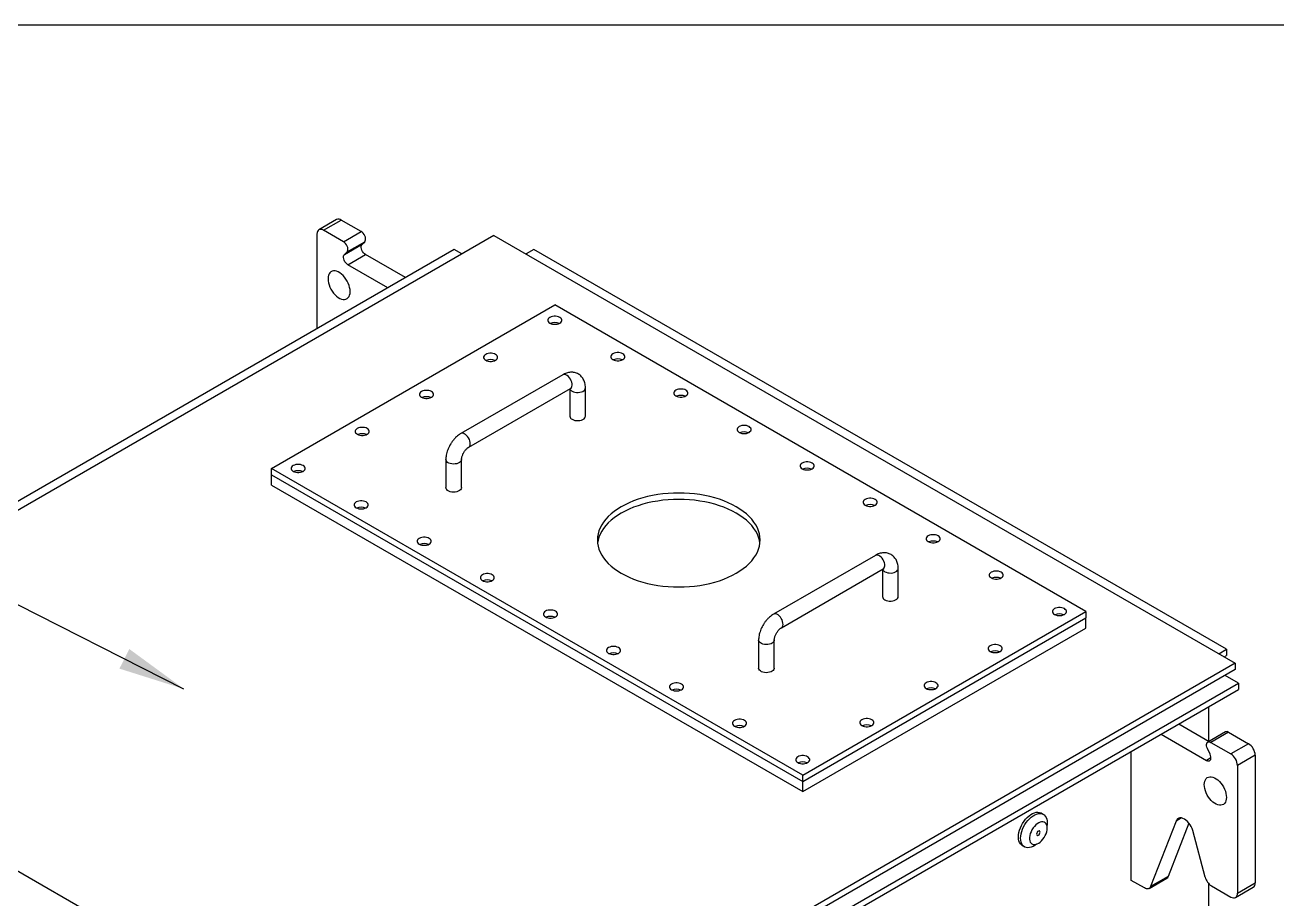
# Model space of a CAD drawing. Header units: inches. Extents: x 0.1 to 16.9, y 0.1 to 10.9.
# Drawn here: x 1.688 to 3.251, y 9.803 to 10.894 of the extents above; entities that cross this region are included whole.
import ezdxf

# ---------------------------------------------------------------- set-up
doc = ezdxf.new("R2010")
doc.units = ezdxf.units.IN
doc.header["$MEASUREMENT"] = 0
doc.dimstyles.new('SLDDIMSTYLE1', dxfattribs={"dimtxt": 0.18, "dimasz": 0.083333, "dimexe": 0, "dimexo": 0.0625, "dimgap": 0, "dimtad": 0, "dimtih": 1, "dimtoh": 1, "dimdec": 0, "dimrnd": 1e-09, "dimzin": 0, "dimdsep": 46, "dimtxsty": 'Standard', "dimsah": 1, "dimcen": 0.09, "dimadec": 0, "dimazin": 0, "dimtfac": 0.083333, "dimtdec": 0, "dimtofl": 0, "dimtmove": 0, "dimatfit": 3, "dimfxl": 0, "dimfrac": 2, "dimtolj": 1, "dimtzin": 0, "dimarcsym": 0})

msp = doc.modelspace()

# ---------------------------------------------------------------- linework, layer by layer
at = {"color": 7, "linetype": 'Continuous', "lineweight": 25}
for p, q in [((16.8937008, 10.8937008), (0.1062992, 10.8937008)), ((2.0773467, 10.6508892), (2.0552496, 10.6381328)), ((2.0611085, 10.6375526), (2.0832056, 10.650309)), ((2.1080648, 10.6359581), (2.0832056, 10.650309)), ((2.273793, 10.6311729), (0.8623416, 9.8163593)), ((2.0528221, 10.6327674), (2.0528221, 10.5147696)), ((2.0859678, 10.6232017), (2.0611085, 10.6375526)), ((2.0859678, 10.6232017), (2.1080648, 10.6359581)), ((2.273793, 10.6311729), (3.1991085, 10.0969996)), ((2.2240745, 10.6136316), (0.8789144, 9.8370871)), ((2.0870726, 10.6072537), (2.1091697, 10.6200101)), ((2.0903872, 10.6104436), (2.1124843, 10.6232)), ((2.1091697, 10.6200101), (2.1124843, 10.6232)), ((2.2337409, 10.6080513), (2.2240745, 10.6136316)), ((2.3235114, 10.6136316), (2.3138451, 10.6080513)), ((3.18806, 10.1145383), (2.3235114, 10.6136316)), ((2.0870726, 10.6072537), (2.0903872, 10.6104436)), ((2.091492, 10.5944957), (2.1135891, 10.6072521)), ((2.1633064, 10.5785509), (2.1135891, 10.6072521)), ((2.1412094, 10.5657945), (2.091492, 10.5944957)), ((1.9961983, 10.3401714), (2.3497517, 10.5442734)), ((3.0126643, 10.1615821), (2.3497517, 10.5442734)), ((2.3595424, 10.4570434), (2.2324842, 10.3836942)), ((2.242249, 10.3667792), (2.3693072, 10.4401283)), ((2.3684699, 10.4396449), (2.3684699, 10.4055248)), ((2.3880011, 10.4055248), (2.3880011, 10.4406105)), ((2.2137903, 10.3513159), (2.2137903, 10.3162301)), ((2.2333215, 10.3162301), (2.2333215, 10.3513159)), ((2.6591109, 9.9574801), (1.9961983, 10.3401714)), ((1.9961983, 10.3321974), (1.9961983, 10.3401714)), ((1.9961983, 10.3194389), (1.9961983, 10.3321974)), ((1.9961983, 10.3321974), (2.6591109, 9.9495061)), ((1.9961983, 10.3194389), (2.6591109, 9.9367476)), ((2.7499003, 10.2316945), (2.622842, 10.1583454)), ((2.6326069, 10.1414304), (2.7596651, 10.2147795)), ((2.7588278, 10.2142961), (2.7588278, 10.180176)), ((2.778359, 10.180176), (2.778359, 10.2152617)), ((2.6591109, 9.9574801), (3.0126643, 10.1615821)), ((3.0126643, 10.1615821), (3.0126643, 10.1536081)), ((2.6591109, 9.9495061), (3.0126643, 10.1536081)), ((3.0126643, 10.1408496), (3.0126643, 10.1536081)), ((2.6591109, 9.9367476), (3.0126643, 10.1408496)), ((2.6041481, 10.1259671), (2.6041481, 10.0908813)), ((2.6236794, 10.0908813), (2.6236794, 10.1259671)), ((3.1783936, 10.108958), (3.18806, 10.1145383)), ((3.18806, 10.1145383), (3.18806, 10.1065643)), ((3.1991085, 10.0969996), (1.7876571, 9.282186)), ((3.1853001, 10.104971), (3.18806, 10.1065643)), ((3.1991085, 10.0969996), (3.1991085, 10.0890256)), ((3.1991085, 10.0890256), (1.7876571, 9.274212)), ((3.2032517, 10.0722828), (3.1866789, 10.0818501)), ((1.8166595, 9.2718202), (3.2032517, 10.0722828)), ((1.8166595, 9.2638461), (3.2032517, 10.0643088)), ((3.2032517, 10.0722828), (3.2032517, 10.0643088)), ((3.1659629, 9.9997296), (3.1659629, 10.0427824)), ((3.128674, 10.021256), (3.1664335, 9.999458)), ((3.106577, 10.0084996), (3.1632007, 9.9758114)), ((3.1869162, 10.0112824), (3.1648191, 9.998526)), ((3.1908221, 10.0108956), (3.168725, 9.9981392)), ((3.1908221, 10.0108956), (3.2156813, 9.9965447)), ((2.0652517, 9.6146525), (1.4023391, 9.9973438)), ((3.0692881, 9.8258908), (3.0692881, 9.9869732)), ((3.1676202, 9.9834669), (3.1643056, 9.9904837)), ((3.168725, 9.9981392), (3.1935842, 9.9837883)), ((3.2156813, 9.9965447), (3.1935842, 9.9837883)), ((3.168725, 9.9790005), (3.1632007, 9.9758114)), ((3.2239677, 9.9821922), (3.2018706, 9.9694358)), ((3.2239677, 9.9821922), (3.2239677, 9.8227116)), ((2.6591109, 9.9495061), (2.6591109, 9.9574801)), ((3.2018706, 9.9694358), (3.2018706, 9.8099552)), ((2.6591109, 9.9367476), (2.6591109, 9.9495061)), ((2.9594719, 9.9083982), (2.9567098, 9.9099927)), ((3.1252068, 9.9000714), (3.0933781, 9.8182572)), ((3.1412758, 9.8973328), (3.1154752, 9.8310136)), ((3.1317758, 9.9038636), (3.1252068, 9.9000714)), ((3.1615678, 9.8299259), (3.145952, 9.8880955)), ((2.9332742, 9.8693967), (2.9360363, 9.8678022)), ((3.1154752, 9.8310136), (3.0933781, 9.8182572)), ((3.0855987, 9.8164749), (3.0692881, 9.8258908)), ((3.0914576, 9.8158947), (3.1135547, 9.8286511)), ((3.1659629, 7.9105194), (3.1659629, 9.8219499)), ((3.1693473, 9.8191617), (3.1935842, 9.80517)), ((3.1994431, 9.8045898), (3.2215402, 9.8173462)), ((3.2018706, 9.8099552), (3.2239677, 9.8227116))]:
    msp.add_line(p, q, dxfattribs=at)
at = {"color": 7, "linetype": 'Continuous', "lineweight": 25, "flags": 128}
for points in [[(2.0611085, 10.6375526), (2.0594919, 10.638302), (2.0579375, 10.6386548), (2.0565049, 10.6385976), (2.0552492, 10.6381325), (2.0542186, 10.6372774), (2.0534529, 10.6360651), (2.0529813, 10.6345423), (2.0528221, 10.6327674)], [(2.1124843, 10.6232), (2.1131585, 10.624169), (2.1135259, 10.6254639), (2.1135644, 10.6270066), (2.1132717, 10.6287042), (2.1126654, 10.6304544), (2.111782, 10.632152), (2.1106748, 10.6336945), (2.1094103, 10.6349892), (2.1080648, 10.6359581)], [(2.0903872, 10.6104436), (2.0910614, 10.6114127), (2.0914288, 10.6127075), (2.0914673, 10.6142502), (2.0911746, 10.6159478), (2.0905683, 10.6176981), (2.0896849, 10.6193956), (2.0885777, 10.6209382), (2.0873132, 10.6222329), (2.0859678, 10.6232017)], [(2.1135891, 10.6072521), (2.1122436, 10.6082209), (2.1109792, 10.6095156), (2.1098719, 10.6110582), (2.1089885, 10.6127557), (2.1083822, 10.614506), (2.1080895, 10.6162036), (2.1081281, 10.6177462), (2.1084955, 10.6190411), (2.1091697, 10.6200101)], [(2.091492, 10.5944957), (2.0901465, 10.5954645), (2.0888821, 10.5967592), (2.0877748, 10.5983018), (2.0868915, 10.5999993), (2.0862852, 10.6017496), (2.0859925, 10.6034472), (2.086031, 10.6049899), (2.0863984, 10.6062847), (2.0870726, 10.6072537)], [(2.0942542, 10.561005), (2.0940999, 10.563471), (2.0936406, 10.56606), (2.0928865, 10.5687142), (2.0918544, 10.5713742), (2.0905674, 10.5739808), (2.0890543, 10.5764755), (2.0873488, 10.5788028), (2.0854891, 10.5809106), (2.0835166, 10.5827519), (2.0814756, 10.5842854), (2.0794114, 10.585477), (2.0773703, 10.5863001), (2.0753979, 10.5867362), (2.0735381, 10.5867755), (2.0718327, 10.5864174), (2.0703195, 10.5856696), (2.0690326, 10.584549), (2.0680005, 10.5830805), (2.0672464, 10.5812971), (2.0667871, 10.5792384), (2.0666328, 10.5769505), (2.0667871, 10.5744845), (2.0672464, 10.5718955), (2.0680005, 10.5692413), (2.0690326, 10.5665813), (2.0703195, 10.5639747), (2.0718327, 10.56148), (2.0735381, 10.5591527), (2.0753979, 10.5570449), (2.0773703, 10.5552036), (2.0794114, 10.5536701), (2.0814756, 10.5524785), (2.0835166, 10.5516554), (2.0854891, 10.5512194), (2.0873488, 10.55118), (2.0890543, 10.5515381), (2.0905674, 10.5522859), (2.0918544, 10.5534065), (2.0928865, 10.554875), (2.0936406, 10.5566584), (2.0940999, 10.5587171), (2.0942542, 10.561005)], [(2.3435369, 10.5215511), (2.3450757, 10.5208427), (2.3468489, 10.5203498), (2.3487677, 10.5200969), (2.3507358, 10.5200969), (2.3526546, 10.5203498), (2.3544278, 10.5208427), (2.3559665, 10.5215511), (2.3571936, 10.5224394), (2.3580476, 10.5234631), (2.3584855, 10.5245708), (2.3584855, 10.5257069), (2.3580476, 10.5268146), (2.3571936, 10.5278383), (2.3559665, 10.5287266), (2.3544278, 10.529435), (2.3526546, 10.5299279), (2.3507358, 10.5301808), (2.3487677, 10.5301808), (2.3468489, 10.5299279), (2.3450757, 10.529435), (2.3435369, 10.5287266), (2.3423098, 10.5278383), (2.3414559, 10.5268146), (2.3410179, 10.5257069), (2.3410179, 10.5245708), (2.3414559, 10.5234631), (2.3423098, 10.5224394), (2.3435369, 10.5215511)], [(2.263435, 10.4753093), (2.2649737, 10.4746009), (2.2667469, 10.4741079), (2.2686657, 10.4738551), (2.2706339, 10.4738551), (2.2725526, 10.4741079), (2.2743259, 10.4746009), (2.2758646, 10.4753093), (2.2770917, 10.4761976), (2.2779456, 10.4772212), (2.2783836, 10.4783289), (2.2783836, 10.4794651), (2.2779456, 10.4805728), (2.2770917, 10.4815964), (2.2758646, 10.4824847), (2.2743259, 10.4831931), (2.2725526, 10.4836861), (2.2706339, 10.4839389), (2.2686657, 10.4839389), (2.2667469, 10.4836861), (2.2649737, 10.4831931), (2.263435, 10.4824847), (2.2622079, 10.4815964), (2.2613539, 10.4805728), (2.260916, 10.4794651), (2.260916, 10.4783289), (2.2613539, 10.4772212), (2.2622079, 10.4761976), (2.263435, 10.4753093)], [(2.4222578, 10.4761065), (2.4237965, 10.4753981), (2.4255698, 10.4749052), (2.4274885, 10.4746523), (2.4294567, 10.4746523), (2.4313754, 10.4749052), (2.4331487, 10.4753981), (2.4346874, 10.4761065), (2.4359145, 10.4769948), (2.4367685, 10.4780185), (2.4372064, 10.4791262), (2.4372064, 10.4802623), (2.4367685, 10.48137), (2.4359145, 10.4823937), (2.4346874, 10.483282), (2.4331487, 10.4839904), (2.4313754, 10.4844834), (2.4294567, 10.4847362), (2.4274885, 10.4847362), (2.4255698, 10.4844834), (2.4237965, 10.4839904), (2.4222578, 10.483282), (2.4210307, 10.4823937), (2.4201768, 10.48137), (2.4197388, 10.4802623), (2.4197388, 10.4791262), (2.4201768, 10.4780185), (2.4210307, 10.4769948), (2.4222578, 10.4761065)], [(2.3693072, 10.4401283), (2.3696878, 10.4403853), (2.3705258, 10.4413287), (2.3710785, 10.4426115), (2.37132, 10.4441736), (2.3712392, 10.4459421), (2.3708397, 10.4478341), (2.3701403, 10.4497613), (2.3691736, 10.4516335), (2.3679849, 10.4533633), (2.3666297, 10.4548696), (2.3651714, 10.4560821), (2.3636782, 10.4569441), (2.3622199, 10.4574153), (2.3608647, 10.4574736), (2.359676, 10.4571164), (2.3595424, 10.4570434)], [(2.3713302, 10.4366242), (2.372976, 10.4358604), (2.3748679, 10.4353188), (2.3769171, 10.4350246), (2.3790281, 10.4349915), (2.3811019, 10.4352213), (2.3830418, 10.435703), (2.3847569, 10.4364142), (2.386167, 10.4373216), (2.3872063, 10.4383828), (2.3878262, 10.4395481), (2.3880011, 10.4406134)], [(2.5009787, 10.4306619), (2.5025174, 10.4299535), (2.5042906, 10.4294606), (2.5062094, 10.4292078), (2.5081775, 10.4292078), (2.5100963, 10.4294606), (2.5118695, 10.4299535), (2.5134083, 10.4306619), (2.5146354, 10.4315502), (2.5154893, 10.4325739), (2.5159273, 10.4336816), (2.5159273, 10.4348178), (2.5154893, 10.4359254), (2.5146354, 10.4369491), (2.5134083, 10.4378374), (2.5118695, 10.4385458), (2.5100963, 10.4390388), (2.5081775, 10.4392916), (2.5062094, 10.4392916), (2.5042906, 10.4390388), (2.5025174, 10.4385458), (2.5009787, 10.4378374), (2.4997516, 10.4369491), (2.4988976, 10.4359254), (2.4984597, 10.4348178), (2.4984597, 10.4336816), (2.4988976, 10.4325739), (2.4997516, 10.4315502), (2.5009787, 10.4306619)], [(2.183333, 10.4290674), (2.1848718, 10.428359), (2.186645, 10.427866), (2.1885638, 10.4276132), (2.1905319, 10.4276132), (2.1924507, 10.427866), (2.1942239, 10.428359), (2.1957627, 10.4290674), (2.1969898, 10.4299557), (2.1978437, 10.4309793), (2.1982816, 10.432087), (2.1982816, 10.4332232), (2.1978437, 10.4343309), (2.1969898, 10.4353546), (2.1957627, 10.4362429), (2.1942239, 10.4369512), (2.1924507, 10.4374442), (2.1905319, 10.437697), (2.1885638, 10.437697), (2.186645, 10.4374442), (2.1848718, 10.4369512), (2.183333, 10.4362429), (2.1821059, 10.4353546), (2.181252, 10.4343309), (2.1808141, 10.4332232), (2.1808141, 10.432087), (2.181252, 10.4309793), (2.1821059, 10.4299557), (2.183333, 10.4290674)], [(2.3713302, 10.4015384), (2.372976, 10.4007747), (2.3748679, 10.400233), (2.3769171, 10.3999388), (2.3790281, 10.3999058), (2.3811019, 10.4001355), (2.3830418, 10.4006173), (2.3847569, 10.4013284), (2.386167, 10.4022359), (2.3872063, 10.4032971), (2.3878262, 10.4044624), (2.3880011, 10.4055248)], [(2.5796995, 10.3852173), (2.5812383, 10.384509), (2.5830115, 10.384016), (2.5849303, 10.3837632), (2.5868984, 10.3837632), (2.5888172, 10.384016), (2.5905904, 10.384509), (2.5921292, 10.3852173), (2.5933563, 10.3861056), (2.5942102, 10.3871293), (2.5946481, 10.388237), (2.5946481, 10.3893732), (2.5942102, 10.3904809), (2.5933563, 10.3915045), (2.5921292, 10.3923928), (2.5905904, 10.3931012), (2.5888172, 10.3935942), (2.5868984, 10.393847), (2.5849303, 10.393847), (2.5830115, 10.3935942), (2.5812383, 10.3931012), (2.5796995, 10.3923928), (2.5784724, 10.3915045), (2.5776185, 10.3904809), (2.5771805, 10.3893732), (2.5771805, 10.388237), (2.5776185, 10.3871293), (2.5784724, 10.3861056), (2.5796995, 10.3852173)], [(2.1032311, 10.3828255), (2.1047698, 10.3821171), (2.1065431, 10.3816242), (2.1084618, 10.3813713), (2.11043, 10.3813713), (2.1123488, 10.3816242), (2.114122, 10.3821171), (2.1156607, 10.3828255), (2.1168878, 10.3837138), (2.1177418, 10.3847375), (2.1181797, 10.3858452), (2.1181797, 10.3869813), (2.1177418, 10.388089), (2.1168878, 10.3891127), (2.1156607, 10.390001), (2.114122, 10.3907094), (2.1123488, 10.3912023), (2.11043, 10.3914552), (2.1084618, 10.3914552), (2.1065431, 10.3912023), (2.1047698, 10.3907094), (2.1032311, 10.390001), (2.102004, 10.3891127), (2.1011501, 10.388089), (2.1007121, 10.3869813), (2.1007121, 10.3858452), (2.1011501, 10.3847375), (2.102004, 10.3837138), (2.1032311, 10.3828255)], [(2.2422501, 10.3667798), (2.2426296, 10.3670361), (2.2434675, 10.3679796), (2.2440202, 10.3692623), (2.2442618, 10.3708245), (2.2441809, 10.3725929), (2.2437815, 10.3744849), (2.243082, 10.3764121), (2.2421154, 10.3782844), (2.2409266, 10.3800141), (2.2395715, 10.3815204), (2.2381132, 10.382733), (2.23662, 10.383595), (2.2351617, 10.3840662), (2.2338065, 10.3841245), (2.2326178, 10.3837672), (2.232481, 10.3836924)], [(2.0231292, 10.3365837), (2.0246679, 10.3358753), (2.0264411, 10.3353823), (2.0283599, 10.3351295), (2.030328, 10.3351295), (2.0322468, 10.3353823), (2.03402, 10.3358753), (2.0355588, 10.3365837), (2.0367859, 10.337472), (2.0376398, 10.3384956), (2.0380778, 10.3396033), (2.0380778, 10.3407395), (2.0376398, 10.3418472), (2.0367859, 10.3428708), (2.0355588, 10.3437591), (2.03402, 10.3444675), (2.0322468, 10.3449605), (2.030328, 10.3452133), (2.0283599, 10.3452133), (2.0264411, 10.3449605), (2.0246679, 10.3444675), (2.0231292, 10.3437591), (2.0219021, 10.3428708), (2.0210481, 10.3418472), (2.0206102, 10.3407395), (2.0206102, 10.3396033), (2.0210481, 10.3384956), (2.0219021, 10.337472), (2.0231292, 10.3365837)], [(2.2333215, 10.3513146), (2.2332893, 10.3508583), (2.2328914, 10.3496611), (2.2320569, 10.3485413), (2.2308249, 10.3475512), (2.2292531, 10.3467371), (2.2274149, 10.3461371), (2.2253962, 10.3457793), (2.2232914, 10.3456804), (2.2211991, 10.345845), (2.2192169, 10.3462653), (2.2174376, 10.3469219), (2.2159444, 10.3477839), (2.2148071, 10.348811), (2.2140789, 10.3499553), (2.2137938, 10.3511632), (2.2137903, 10.3513193)], [(2.6584204, 10.3397728), (2.6599592, 10.3390644), (2.6617324, 10.3385714), (2.6636512, 10.3383186), (2.6656193, 10.3383186), (2.6675381, 10.3385714), (2.6693113, 10.3390644), (2.67085, 10.3397728), (2.6720771, 10.340661), (2.6729311, 10.3416847), (2.673369, 10.3427924), (2.673369, 10.3439286), (2.6729311, 10.3450363), (2.6720771, 10.3460599), (2.67085, 10.3469482), (2.6693113, 10.3476566), (2.6675381, 10.3481496), (2.6656193, 10.3484024), (2.6636512, 10.3484024), (2.6617324, 10.3481496), (2.6599592, 10.3476566), (2.6584204, 10.3469482), (2.6571933, 10.3460599), (2.6563394, 10.3450363), (2.6559014, 10.3439286), (2.6559014, 10.3427924), (2.6563394, 10.3416847), (2.6571933, 10.340661), (2.6584204, 10.3397728)], [(2.2333215, 10.3162301), (2.2332893, 10.3157726), (2.2328914, 10.3145754), (2.2320569, 10.3134556), (2.2308249, 10.3124654), (2.2292531, 10.3116514), (2.2274149, 10.3110514), (2.2253962, 10.3106936), (2.2232914, 10.3105946), (2.2211991, 10.3107592), (2.2192169, 10.3111796), (2.2174376, 10.3118361), (2.2159444, 10.3126982), (2.2148071, 10.3137253), (2.2140789, 10.3148696), (2.2137938, 10.3160775), (2.2137903, 10.3162301)], [(2.10185, 10.2911391), (2.1033888, 10.2904307), (2.105162, 10.2899377), (2.1070808, 10.2896849), (2.1090489, 10.2896849), (2.1109677, 10.2899377), (2.1127409, 10.2904307), (2.1142796, 10.2911391), (2.1155068, 10.2920274), (2.1163607, 10.293051), (2.1167986, 10.2941587), (2.1167986, 10.2952949), (2.1163607, 10.2964026), (2.1155068, 10.2974262), (2.1142796, 10.2983145), (2.1127409, 10.2990229), (2.1109677, 10.2995159), (2.1090489, 10.2997687), (2.1070808, 10.2997687), (2.105162, 10.2995159), (2.1033888, 10.2990229), (2.10185, 10.2983145), (2.1006229, 10.2974262), (2.099769, 10.2964026), (2.099331, 10.2952949), (2.099331, 10.2941587), (2.099769, 10.293051), (2.1006229, 10.2920274), (2.10185, 10.2911391)], [(2.4326158, 10.2094185), (2.4374665, 10.2067958), (2.442604, 10.2043618), (2.4480062, 10.202127), (2.4536501, 10.200101), (2.4595114, 10.1982924), (2.4655651, 10.196709), (2.4717851, 10.1953575), (2.478145, 10.1942438), (2.4846175, 10.1933725), (2.4911748, 10.1927476), (2.4977888, 10.1923715), (2.5044313, 10.192246), (2.5110738, 10.1923715), (2.5176879, 10.1927476), (2.5242452, 10.1933725), (2.5307176, 10.1942438), (2.5370775, 10.1953575), (2.5432976, 10.196709), (2.5493513, 10.1982924), (2.5552126, 10.200101), (2.5608564, 10.202127), (2.5662587, 10.2043618), (2.5713961, 10.2067958), (2.5762469, 10.2094185), (2.5807901, 10.2122188), (2.5850063, 10.2151846), (2.5888775, 10.2183032), (2.592387, 10.2215614), (2.59552, 10.224945), (2.5982629, 10.2284397), (2.6006039, 10.2320305), (2.6025332, 10.235702), (2.6040423, 10.2394385), (2.605125, 10.2432239), (2.6057764, 10.2470421), (2.6059938, 10.2508768), (2.6057764, 10.2547114), (2.605125, 10.2585296), (2.6040423, 10.262315), (2.6025332, 10.2660515), (2.6006039, 10.269723), (2.5982629, 10.2733138), (2.59552, 10.2768085), (2.592387, 10.2801921), (2.5888775, 10.2834503), (2.5850063, 10.2865689), (2.5807901, 10.2895347), (2.5762469, 10.292335), (2.5713961, 10.2949577), (2.5662587, 10.2973917), (2.5608564, 10.2996265), (2.5552126, 10.3016525), (2.5493513, 10.3034611), (2.5432976, 10.3050445), (2.5370775, 10.306396), (2.5307176, 10.3075097), (2.5242452, 10.308381), (2.5176879, 10.3090059), (2.5110738, 10.309382), (2.5044313, 10.3095075), (2.4977888, 10.309382), (2.4911748, 10.3090059), (2.4846175, 10.308381), (2.478145, 10.3075097), (2.4717851, 10.306396), (2.4655651, 10.3050445), (2.4595114, 10.3034611), (2.4536501, 10.3016525), (2.4480062, 10.2996265), (2.442604, 10.2973917), (2.4374665, 10.2949577), (2.4326158, 10.292335), (2.4280726, 10.2895347), (2.4238564, 10.2865689), (2.4199852, 10.2834503), (2.4164756, 10.2801921), (2.4133427, 10.2768085), (2.4105998, 10.2733138), (2.4082587, 10.269723), (2.4063295, 10.2660515), (2.4048203, 10.262315), (2.4037377, 10.2585296), (2.4030863, 10.2547114), (2.4028688, 10.2508768), (2.4030863, 10.2470421), (2.4037377, 10.2432239), (2.4048203, 10.2394385), (2.4063295, 10.235702), (2.4082587, 10.2320305), (2.4105998, 10.2284397), (2.4133427, 10.224945), (2.4164756, 10.2215614), (2.4199852, 10.2183032), (2.4238564, 10.2151846), (2.4280726, 10.2122188), (2.4326158, 10.2094185)], [(2.6057587, 10.2468897), (2.605125, 10.2505556), (2.6040423, 10.254341), (2.6025332, 10.2580775), (2.6006039, 10.261749), (2.5982629, 10.2653397), (2.59552, 10.2688345), (2.592387, 10.2722181), (2.5888775, 10.2754762), (2.5850063, 10.2785949), (2.5807901, 10.2815607), (2.5762469, 10.2843609), (2.5713961, 10.2869837), (2.5662587, 10.2894176), (2.5608564, 10.2916524), (2.5552126, 10.2936785), (2.5493513, 10.2954871), (2.5432976, 10.2970705), (2.5370775, 10.298422), (2.5307176, 10.2995357), (2.5242452, 10.3004069), (2.5176879, 10.3010319), (2.5110738, 10.301408), (2.5044313, 10.3015335), (2.4977888, 10.301408), (2.4911748, 10.3010319), (2.4846175, 10.3004069), (2.478145, 10.2995357), (2.4717851, 10.298422), (2.4655651, 10.2970705), (2.4595114, 10.2954871), (2.4536501, 10.2936785), (2.4480062, 10.2916524), (2.442604, 10.2894176), (2.4374665, 10.2869837), (2.4326158, 10.2843609), (2.4280726, 10.2815607), (2.4238564, 10.2785949), (2.4199852, 10.2754762), (2.4164756, 10.2722181), (2.4133427, 10.2688345), (2.4105998, 10.2653397), (2.4082587, 10.261749), (2.4063295, 10.2580775), (2.4048203, 10.254341), (2.4037377, 10.2505556), (2.4031039, 10.2468897)], [(2.7371413, 10.2943282), (2.73868, 10.2936198), (2.7404532, 10.2931268), (2.742372, 10.292874), (2.7443402, 10.292874), (2.7462589, 10.2931268), (2.7480322, 10.2936198), (2.7495709, 10.2943282), (2.750798, 10.2952165), (2.7516519, 10.2962401), (2.7520899, 10.2973478), (2.7520899, 10.298484), (2.7516519, 10.2995917), (2.750798, 10.3006153), (2.7495709, 10.3015036), (2.7480322, 10.302212), (2.7462589, 10.302705), (2.7443402, 10.3029578), (2.742372, 10.3029578), (2.7404532, 10.302705), (2.73868, 10.302212), (2.7371413, 10.3015036), (2.7359142, 10.3006153), (2.7350602, 10.2995917), (2.7346223, 10.298484), (2.7346223, 10.2973478), (2.7350602, 10.2962401), (2.7359142, 10.2952165), (2.7371413, 10.2943282)], [(2.1805709, 10.2456945), (2.1821097, 10.2449861), (2.1838829, 10.2444931), (2.1858017, 10.2442403), (2.1877698, 10.2442403), (2.1896886, 10.2444931), (2.1914618, 10.2449861), (2.1930005, 10.2456945), (2.1942276, 10.2465828), (2.1950816, 10.2476064), (2.1955195, 10.2487141), (2.1955195, 10.2498503), (2.1950816, 10.250958), (2.1942276, 10.2519816), (2.1930005, 10.2528699), (2.1914618, 10.2535783), (2.1896886, 10.2540713), (2.1877698, 10.2543241), (2.1858017, 10.2543241), (2.1838829, 10.2540713), (2.1821097, 10.2535783), (2.1805709, 10.2528699), (2.1793438, 10.2519816), (2.1784899, 10.250958), (2.1780519, 10.2498503), (2.1780519, 10.2487141), (2.1784899, 10.2476064), (2.1793438, 10.2465828), (2.1805709, 10.2456945)], [(2.8158622, 10.2488836), (2.8174009, 10.2481752), (2.8191741, 10.2476822), (2.8210929, 10.2474294), (2.823061, 10.2474294), (2.8249798, 10.2476822), (2.826753, 10.2481752), (2.8282918, 10.2488836), (2.8295189, 10.2497719), (2.8303728, 10.2507955), (2.8308108, 10.2519032), (2.8308108, 10.2530394), (2.8303728, 10.2541471), (2.8295189, 10.2551707), (2.8282918, 10.256059), (2.826753, 10.2567674), (2.8249798, 10.2572604), (2.823061, 10.2575132), (2.8210929, 10.2575132), (2.8191741, 10.2572604), (2.8174009, 10.2567674), (2.8158622, 10.256059), (2.8146351, 10.2551707), (2.8137811, 10.2541471), (2.8133432, 10.2530394), (2.8133432, 10.2519032), (2.8137811, 10.2507955), (2.8146351, 10.2497719), (2.8158622, 10.2488836)], [(2.7596651, 10.2147795), (2.7600457, 10.2150365), (2.7608837, 10.2159799), (2.7614363, 10.2172627), (2.7616779, 10.2188248), (2.7615971, 10.2205932), (2.7611976, 10.2224853), (2.7604982, 10.2244125), (2.7595315, 10.2262847), (2.7583428, 10.2280145), (2.7569876, 10.2295208), (2.7555293, 10.2307333), (2.7540361, 10.2315953), (2.7525778, 10.2320665), (2.7512226, 10.2321248), (2.7500339, 10.2317676), (2.7499003, 10.2316945)], [(2.2592918, 10.2002499), (2.2608305, 10.1995415), (2.2626037, 10.1990485), (2.2645225, 10.1987957), (2.2664906, 10.1987957), (2.2684094, 10.1990485), (2.2701826, 10.1995415), (2.2717214, 10.2002499), (2.2729485, 10.2011382), (2.2738024, 10.2021618), (2.2742404, 10.2032695), (2.2742404, 10.2044057), (2.2738024, 10.2055134), (2.2729485, 10.206537), (2.2717214, 10.2074253), (2.2701826, 10.2081337), (2.2684094, 10.2086267), (2.2664906, 10.2088795), (2.2645225, 10.2088795), (2.2626037, 10.2086267), (2.2608305, 10.2081337), (2.2592918, 10.2074253), (2.2580647, 10.206537), (2.2572107, 10.2055134), (2.2567728, 10.2044057), (2.2567728, 10.2032695), (2.2572107, 10.2021618), (2.2580647, 10.2011382), (2.2592918, 10.2002499)], [(2.761688, 10.2112753), (2.7633339, 10.2105116), (2.7652257, 10.20997), (2.767275, 10.2096757), (2.7693859, 10.2096427), (2.7714598, 10.2098725), (2.7733996, 10.2103542), (2.7751147, 10.2110654), (2.7765249, 10.2119728), (2.7775642, 10.213034), (2.778184, 10.2141993), (2.778359, 10.2152646)], [(2.894583, 10.203439), (2.8961218, 10.2027306), (2.897895, 10.2022376), (2.8998138, 10.2019848), (2.9017819, 10.2019848), (2.9037007, 10.2022376), (2.9054739, 10.2027306), (2.9070126, 10.203439), (2.9082397, 10.2043273), (2.9090937, 10.2053509), (2.9095316, 10.2064586), (2.9095316, 10.2075948), (2.9090937, 10.2087025), (2.9082397, 10.2097261), (2.9070126, 10.2106144), (2.9054739, 10.2113228), (2.9037007, 10.2118158), (2.9017819, 10.2120686), (2.8998138, 10.2120686), (2.897895, 10.2118158), (2.8961218, 10.2113228), (2.894583, 10.2106144), (2.8933559, 10.2097261), (2.892502, 10.2087025), (2.892064, 10.2075948), (2.892064, 10.2064586), (2.892502, 10.2053509), (2.8933559, 10.2043273), (2.894583, 10.203439)], [(2.761688, 10.1761896), (2.7633339, 10.1754259), (2.7652257, 10.1748842), (2.767275, 10.17459), (2.7693859, 10.174557), (2.7714598, 10.1747867), (2.7733996, 10.1752684), (2.7751147, 10.1759796), (2.7765249, 10.176887), (2.7775642, 10.1779482), (2.778184, 10.1791136), (2.778359, 10.180176)], [(2.3380127, 10.1548053), (2.3395514, 10.1540969), (2.3413246, 10.1536039), (2.3432434, 10.1533511), (2.3452115, 10.1533511), (2.3471303, 10.1536039), (2.3489035, 10.1540969), (2.3504423, 10.1548053), (2.3516694, 10.1556936), (2.3525233, 10.1567172), (2.3529613, 10.1578249), (2.3529613, 10.1589611), (2.3525233, 10.1600688), (2.3516694, 10.1610925), (2.3504423, 10.1619808), (2.3489035, 10.1626891), (2.3471303, 10.1631821), (2.3452115, 10.1634349), (2.3432434, 10.1634349), (2.3413246, 10.1631821), (2.3395514, 10.1626891), (2.3380127, 10.1619808), (2.3367855, 10.1610925), (2.3359316, 10.1600688), (2.3354937, 10.1589611), (2.3354937, 10.1578249), (2.3359316, 10.1567172), (2.3367855, 10.1556936), (2.3380127, 10.1548053)], [(2.632608, 10.141431), (2.6329874, 10.1416873), (2.6338254, 10.1426308), (2.6343781, 10.1439135), (2.6346197, 10.1454756), (2.6345388, 10.1472441), (2.6341394, 10.1491361), (2.6334399, 10.1510633), (2.6324733, 10.1529356), (2.6312845, 10.1546653), (2.6299293, 10.1561716), (2.6284711, 10.1573842), (2.6269779, 10.1582462), (2.6255196, 10.1587173), (2.6241644, 10.1587757), (2.6229757, 10.1584184), (2.6228389, 10.1583436)], [(2.9733039, 10.1579944), (2.9748426, 10.157286), (2.9766159, 10.156793), (2.9785346, 10.1565402), (2.9805028, 10.1565402), (2.9824216, 10.156793), (2.9841948, 10.157286), (2.9857335, 10.1579944), (2.9869606, 10.1588827), (2.9878146, 10.1599063), (2.9882525, 10.161014), (2.9882525, 10.1621502), (2.9878146, 10.1632579), (2.9869606, 10.1642815), (2.9857335, 10.1651698), (2.9841948, 10.1658782), (2.9824216, 10.1663712), (2.9805028, 10.166624), (2.9785346, 10.166624), (2.9766159, 10.1663712), (2.9748426, 10.1658782), (2.9733039, 10.1651698), (2.9720768, 10.1642815), (2.9712229, 10.1632579), (2.9707849, 10.1621502), (2.9707849, 10.161014), (2.9712229, 10.1599063), (2.9720768, 10.1588827), (2.9733039, 10.1579944)], [(2.4167335, 10.1093607), (2.4182723, 10.1086523), (2.4200455, 10.1081593), (2.4219643, 10.1079065), (2.4239324, 10.1079065), (2.4258512, 10.1081593), (2.4276244, 10.1086523), (2.4291631, 10.1093607), (2.4303902, 10.110249), (2.4312442, 10.1112727), (2.4316821, 10.1123803), (2.4316821, 10.1135165), (2.4312442, 10.1146242), (2.4303902, 10.1156479), (2.4291631, 10.1165362), (2.4276244, 10.1172446), (2.4258512, 10.1177375), (2.4239324, 10.1179903), (2.4219643, 10.1179903), (2.4200455, 10.1177375), (2.4182723, 10.1172446), (2.4167335, 10.1165362), (2.4155064, 10.1156479), (2.4146525, 10.1146242), (2.4142145, 10.1135165), (2.4142145, 10.1123803), (2.4146525, 10.1112727), (2.4155064, 10.110249), (2.4167335, 10.1093607)], [(2.6236794, 10.1259658), (2.6236472, 10.1255095), (2.6232492, 10.1243123), (2.6224148, 10.1231925), (2.6211828, 10.1222024), (2.619611, 10.1213883), (2.6177727, 10.1207883), (2.6157541, 10.1204305), (2.6136493, 10.1203316), (2.611557, 10.1204961), (2.6095748, 10.1209165), (2.6077955, 10.1215731), (2.6063023, 10.1224351), (2.605165, 10.1234622), (2.6044368, 10.1246065), (2.6041517, 10.1258144), (2.6041482, 10.1259705)], [(2.893202, 10.1117525), (2.8947407, 10.1110441), (2.8965139, 10.1105512), (2.8984327, 10.1102983), (2.9004008, 10.1102983), (2.9023196, 10.1105512), (2.9040928, 10.1110441), (2.9056316, 10.1117525), (2.9068587, 10.1126408), (2.9077126, 10.1136645), (2.9081506, 10.1147722), (2.9081506, 10.1159083), (2.9077126, 10.117016), (2.9068587, 10.1180397), (2.9056316, 10.118928), (2.9040928, 10.1196364), (2.9023196, 10.1201293), (2.9004008, 10.1203822), (2.8984327, 10.1203822), (2.8965139, 10.1201293), (2.8947407, 10.1196364), (2.893202, 10.118928), (2.8919749, 10.1180397), (2.8911209, 10.117016), (2.890683, 10.1159083), (2.890683, 10.1147722), (2.8911209, 10.1136645), (2.8919749, 10.1126408), (2.893202, 10.1117525)], [(2.6236794, 10.0908813), (2.6236472, 10.0904238), (2.6232492, 10.0892266), (2.6224148, 10.0881067), (2.6211828, 10.0871166), (2.619611, 10.0863026), (2.6177727, 10.0857026), (2.6157541, 10.0853448), (2.6136493, 10.0852458), (2.611557, 10.0854104), (2.6095748, 10.0858308), (2.6077955, 10.0864873), (2.6063023, 10.0873493), (2.605165, 10.0883765), (2.6044368, 10.0895208), (2.6041517, 10.0907287), (2.6041481, 10.0908813)], [(2.4954544, 10.0639161), (2.4969931, 10.0632077), (2.4987664, 10.0627147), (2.5006851, 10.0624619), (2.5026533, 10.0624619), (2.504572, 10.0627147), (2.5063453, 10.0632077), (2.507884, 10.0639161), (2.5091111, 10.0648044), (2.5099651, 10.0658281), (2.510403, 10.0669357), (2.510403, 10.0680719), (2.5099651, 10.0691796), (2.5091111, 10.0702033), (2.507884, 10.0710916), (2.5063453, 10.0718), (2.504572, 10.0722929), (2.5026533, 10.0725458), (2.5006851, 10.0725458), (2.4987664, 10.0722929), (2.4969931, 10.0718), (2.4954544, 10.0710916), (2.4942273, 10.0702033), (2.4933734, 10.0691796), (2.4929354, 10.0680719), (2.4929354, 10.0669357), (2.4933734, 10.0658281), (2.4942273, 10.0648044), (2.4954544, 10.0639161)], [(2.8131, 10.0655107), (2.8146388, 10.0648023), (2.816412, 10.0643093), (2.8183308, 10.0640565), (2.8202989, 10.0640565), (2.8222177, 10.0643093), (2.8239909, 10.0648023), (2.8255296, 10.0655107), (2.8267567, 10.0663989), (2.8276107, 10.0674226), (2.8280486, 10.0685303), (2.8280486, 10.0696665), (2.8276107, 10.0707742), (2.8267567, 10.0717978), (2.8255296, 10.0726861), (2.8239909, 10.0733945), (2.8222177, 10.0738875), (2.8202989, 10.0741403), (2.8183308, 10.0741403), (2.816412, 10.0738875), (2.8146388, 10.0733945), (2.8131, 10.0726861), (2.8118729, 10.0717978), (2.811019, 10.0707742), (2.810581, 10.0696665), (2.810581, 10.0685303), (2.811019, 10.0674226), (2.8118729, 10.0663989), (2.8131, 10.0655107)], [(2.5741753, 10.0184715), (2.575714, 10.0177631), (2.5774872, 10.0172702), (2.579406, 10.0170173), (2.5813741, 10.0170173), (2.5832929, 10.0172702), (2.5850661, 10.0177631), (2.5866049, 10.0184715), (2.587832, 10.0193598), (2.5886859, 10.0203835), (2.5891239, 10.0214912), (2.5891239, 10.0226273), (2.5886859, 10.023735), (2.587832, 10.0247587), (2.5866049, 10.025647), (2.5850661, 10.0263554), (2.5832929, 10.0268483), (2.5813741, 10.0271012), (2.579406, 10.0271012), (2.5774872, 10.0268483), (2.575714, 10.0263554), (2.5741753, 10.025647), (2.5729482, 10.0247587), (2.5720942, 10.023735), (2.5716563, 10.0226273), (2.5716563, 10.0214912), (2.5720942, 10.0203835), (2.5729482, 10.0193598), (2.5741753, 10.0184715)], [(2.7329981, 10.0192688), (2.7345368, 10.0185604), (2.73631, 10.0180674), (2.7382288, 10.0178146), (2.7401969, 10.0178146), (2.7421157, 10.0180674), (2.743889, 10.0185604), (2.7454277, 10.0192688), (2.7466548, 10.0201571), (2.7475087, 10.0211807), (2.7479467, 10.0222884), (2.7479467, 10.0234246), (2.7475087, 10.0245323), (2.7466548, 10.025556), (2.7454277, 10.0264442), (2.743889, 10.0271526), (2.7421157, 10.0276456), (2.7401969, 10.0278984), (2.7382288, 10.0278984), (2.73631, 10.0276456), (2.7345368, 10.0271526), (2.7329981, 10.0264442), (2.731771, 10.025556), (2.730917, 10.0245323), (2.7304791, 10.0234246), (2.7304791, 10.0222884), (2.730917, 10.0211807), (2.731771, 10.0201571), (2.7329981, 10.0192688)], [(3.1643056, 9.9904837), (3.1636314, 9.9922312), (3.163264, 9.9939502), (3.1632254, 9.9955374), (3.1635181, 9.996897), (3.1641244, 9.9979473), (3.1650078, 9.9986249), (3.1661151, 9.9988891), (3.1673795, 9.9987239), (3.168725, 9.9981392)], [(2.6528961, 9.9730269), (2.6544349, 9.9723185), (2.6562081, 9.9718256), (2.6581269, 9.9715727), (2.660095, 9.9715727), (2.6620138, 9.9718256), (2.663787, 9.9723185), (2.6653258, 9.9730269), (2.6665529, 9.9739152), (2.6674068, 9.9749389), (2.6678447, 9.9760466), (2.6678447, 9.9771827), (2.6674068, 9.9782904), (2.6665529, 9.9793141), (2.6653258, 9.9802024), (2.663787, 9.9809108), (2.6620138, 9.9814037), (2.660095, 9.9816566), (2.6581269, 9.9816566), (2.6562081, 9.9814037), (2.6544349, 9.9809108), (2.6528961, 9.9802024), (2.651669, 9.9793141), (2.6508151, 9.9782904), (2.6503771, 9.9771827), (2.6503771, 9.9760466), (2.6508151, 9.9749389), (2.651669, 9.9739152), (2.6528961, 9.9730269)], [(3.1632007, 9.9758114), (3.1645462, 9.9752268), (3.1658107, 9.9750616), (3.1669179, 9.9753257), (3.1678013, 9.9760033), (3.1684076, 9.9770536), (3.1687003, 9.9784132), (3.1686618, 9.9800004), (3.1682944, 9.9817195), (3.1676202, 9.9834669)], [(3.1604386, 9.9455098), (3.1605929, 9.9477977), (3.1610522, 9.9498564), (3.1618063, 9.9516399), (3.1628384, 9.9531083), (3.1641253, 9.954229), (3.1656385, 9.9549767), (3.1673439, 9.9553349), (3.1692037, 9.9552955), (3.1711761, 9.9548594), (3.1732172, 9.9540364), (3.1752814, 9.9528448), (3.1773225, 9.9513112), (3.1792949, 9.94947), (3.1811546, 9.9473622), (3.1828601, 9.9450349), (3.1843732, 9.9425401), (3.1856602, 9.9399336), (3.1866923, 9.9372735), (3.1874464, 9.9346193), (3.1879057, 9.9320304), (3.18806, 9.9295644), (3.1879057, 9.9272765), (3.1874464, 9.9252178), (3.1866923, 9.9234343), (3.1856602, 9.9219659), (3.1843732, 9.9208452), (3.1828601, 9.9200975), (3.1811546, 9.9197393), (3.1792949, 9.9197787), (3.1773225, 9.9202148), (3.1752814, 9.9210378), (3.1732172, 9.9222294), (3.1711761, 9.923763), (3.1692037, 9.9256042), (3.1673439, 9.927712), (3.1656385, 9.9300393), (3.1641253, 9.9325341), (3.1628384, 9.9351406), (3.1618063, 9.9378007), (3.1610522, 9.9404549), (3.1605929, 9.9430439), (3.1604386, 9.9455098)], [(2.9284192, 9.8801274), (2.9285736, 9.8828225), (2.9290338, 9.8856455), (2.9297912, 9.888544), (2.9308319, 9.8914639), (2.9321363, 9.8943508), (2.9336802, 9.8971511), (2.9354348, 9.8998124), (2.9373674, 9.9022852), (2.9394421, 9.9045235), (2.9416202, 9.9064856), (2.943861, 9.9081349), (2.946123, 9.9094407), (2.9483638, 9.9103786), (2.9505419, 9.9109313), (2.9526166, 9.9110884), (2.9545492, 9.9108469), (2.9563038, 9.9102114), (2.9567098, 9.9099927)], [(2.9311813, 9.8785329), (2.9313357, 9.8812279), (2.9317959, 9.884051), (2.9325534, 9.8869494), (2.933594, 9.8898693), (2.9348984, 9.8927563), (2.9364423, 9.8955565), (2.9381969, 9.8982178), (2.9401296, 9.9006907), (2.9422042, 9.902929), (2.9443823, 9.9048911), (2.9466232, 9.9065403), (2.9488851, 9.9078461), (2.951126, 9.9087841), (2.953304, 9.9093368), (2.9553787, 9.9094938), (2.9573114, 9.9092524), (2.959066, 9.9086169), (2.9606099, 9.9075992), (2.9619143, 9.9062183), (2.9629549, 9.9044999), (2.9637124, 9.902476), (2.9641726, 9.9001843), (2.964327, 9.8976675), (2.9641726, 9.8949724), (2.9640451, 9.8939901)], [(2.964327, 9.8912893), (2.964168, 9.8933537), (2.9636958, 9.8951753), (2.962924, 9.8967016), (2.9618746, 9.8978887), (2.9605779, 9.8987024), (2.9590712, 9.8991194), (2.9573979, 9.8991277), (2.9556061, 9.8987269), (2.9537473, 9.8979287), (2.9518751, 9.8967561), (2.9500432, 9.8952426), (2.9483043, 9.893432), (2.9467086, 9.8913762), (2.9453019, 9.8891344), (2.9441246, 9.8867711), (2.9432107, 9.8843543), (2.9425864, 9.8819536), (2.9422697, 9.8796379), (2.9422697, 9.8774739), (2.9425864, 9.8755239), (2.9432107, 9.8738439), (2.9441246, 9.8724823), (2.9453019, 9.8714782), (2.9467086, 9.8708606), (2.9483043, 9.8706473), (2.9500432, 9.8708442), (2.9518751, 9.8714458), (2.9537473, 9.8724348), (2.9556061, 9.8737827), (2.9573979, 9.8754508), (2.9590712, 9.877391), (2.9605779, 9.8795476), (2.9618746, 9.8818584), (2.962924, 9.8842571), (2.9636958, 9.8866746), (2.964168, 9.8890413), (2.964327, 9.8912893)], [(3.145952, 9.8880955), (3.1451356, 9.8905759), (3.1440301, 9.8930295), (3.1426689, 9.895382), (3.1410932, 9.8975623), (3.1393507, 9.8995044), (3.137494, 9.9011494), (3.1355794, 9.9024477), (3.1336648, 9.90336), (3.1318081, 9.9038586), (3.1300655, 9.9039284), (3.1284898, 9.9035675), (3.1271286, 9.9027865), (3.1260231, 9.9016093), (3.1252068, 9.9000714)], [(2.9332742, 9.8693967), (2.9321363, 9.8701957), (2.9308319, 9.8715766), (2.9297912, 9.873295), (2.9290338, 9.8753189), (2.9285736, 9.8776106), (2.9284192, 9.8801274)], [(2.9508004, 9.8710471), (2.9488851, 9.86966), (2.9466232, 9.8683542), (2.9443823, 9.8674163), (2.9422042, 9.8668636), (2.9401296, 9.8667066), (2.9381969, 9.866948), (2.9364423, 9.8675835), (2.9348984, 9.8686012), (2.933594, 9.8699821), (2.9325534, 9.8717005), (2.9317959, 9.8737244), (2.9313357, 9.8760161), (2.9311813, 9.8785329)], [(2.9554992, 9.8861931), (2.9553301, 9.8870769), (2.9548487, 9.8876309), (2.9541283, 9.8877709), (2.9532784, 9.8874755), (2.9524286, 9.8867897), (2.9517081, 9.8858179), (2.9512267, 9.884708), (2.9510577, 9.8836291), (2.9512267, 9.8827453), (2.9517081, 9.8821912), (2.9524286, 9.8820512), (2.9532784, 9.8823466), (2.9541283, 9.8830325), (2.9548487, 9.8840043), (2.9553301, 9.8851141), (2.9554992, 9.8861931)], [(3.0933781, 9.8182572), (3.0928547, 9.8172338), (3.0921631, 9.8164146), (3.0913193, 9.8158186), (3.0903429, 9.8154597), (3.0892566, 9.815346), (3.0880854, 9.8154804), (3.0868567, 9.8158596), (3.0855987, 9.8164749)], [(3.1935842, 9.80517), (3.1952008, 9.8044206), (3.1967553, 9.8040678), (3.1981879, 9.804125), (3.1994436, 9.8045901), (3.2004741, 9.8054452), (3.2012399, 9.8066575), (3.2017114, 9.8081803), (3.2018706, 9.8099552)]]:
    msp.add_lwpolyline(points, dxfattribs=at)
at = {"color": 7, "linetype": 'Continuous', "lineweight": 25}
for centre, radius, start, end in [((2.079773, 10.6455174), 0.0058943, 54.3824225, 114.307119), ((2.3497517, 10.5084659), 0.0138015, 66.805115, 113.194885), ((2.2696498, 10.4622241), 0.0138015, 66.805115, 113.194885), ((2.4284726, 10.4630213), 0.0138015, 66.805115, 113.194885), ((2.3737607, 10.4415323), 0.005477, 199.364044, 243.6556109), ((2.1895479, 10.4159822), 0.0138015, 66.805115, 113.194885), ((2.5071935, 10.4175767), 0.0138015, 66.805115, 113.194885), ((2.3732798, 10.4059566), 0.0048292, 185.1302908, 246.1898502), ((2.1094459, 10.3697403), 0.0138015, 66.805115, 113.194885), ((2.5859143, 10.3721322), 0.0138015, 66.805115, 113.194885), ((2.029344, 10.3234985), 0.0138015, 66.805115, 113.194885), ((2.6646352, 10.3266876), 0.0138015, 66.805115, 113.194885), ((2.1080648, 10.2780539), 0.0138015, 66.805115, 113.194885), ((2.7433561, 10.281243), 0.0138015, 66.805115, 113.194885), ((2.1867857, 10.2326093), 0.0138015, 66.805115, 113.194885), ((2.822077, 10.2357984), 0.0138015, 66.805115, 113.194885), ((2.7641185, 10.2161835), 0.005477, 199.364044, 243.6556109), ((2.2655066, 10.1871647), 0.0138015, 66.805115, 113.194885), ((2.9007978, 10.1903538), 0.0138015, 66.805115, 113.194885), ((2.7636376, 10.1806078), 0.0048292, 185.1302908, 246.1898502), ((2.9795187, 10.1449092), 0.0138015, 66.805115, 113.194885), ((2.3442275, 10.1417201), 0.0138015, 66.805115, 113.194885), ((2.8994168, 10.0986673), 0.0138015, 66.805115, 113.194885), ((2.4229483, 10.0962755), 0.0138015, 66.805115, 113.194885), ((2.5016692, 10.0508309), 0.0138015, 66.805115, 113.194885), ((2.8193148, 10.0524255), 0.0138015, 66.805115, 113.194885), ((2.5803901, 10.0053863), 0.0138015, 66.805115, 113.194885), ((2.7392129, 10.0061836), 0.0138015, 66.805115, 113.194885), ((3.1885512, 10.0078785), 0.0037762, 53.0322169, 115.6573246), ((3.2059769, 9.9813735), 0.0180094, 2.6054785, 57.3945217), ((2.6591109, 9.9599417), 0.0138015, 66.805115, 113.194885), ((3.1838798, 9.9686171), 0.0180094, 2.6054785, 57.3945217), ((3.1112082, 9.8325205), 0.0045253, 301.2330235, 340.5481744), ((3.1792948, 9.8345442), 0.0183187, 194.6022881, 237.1099998), ((3.2183933, 9.8220018), 0.0056194, 304.0563509, 7.2558295)]:
    msp.add_arc(centre, radius, start, end, dxfattribs=at)
for points, knots in [([(2.3880011, 10.4406105), (2.3879894, 10.4412149), (2.3879569, 10.442883), (2.3876186, 10.4454199), (2.3869156, 10.4481426), (2.3859435, 10.4505629), (2.3847008, 10.4527562), (2.3831549, 10.4547702), (2.3813066, 10.4565482), (2.3791786, 10.4580257), (2.376894, 10.4591293), (2.3744984, 10.459863), (2.3720256, 10.4602363), (2.3694983, 10.4602575), (2.3669289, 10.4599327), (2.3643294, 10.4592541), (2.3618476, 10.4582951), (2.3602751, 10.4574412), (2.3595424, 10.4570434)], [0, 0, 0, 0, 0.042853854, 0.118270564, 0.184424458, 0.248253378, 0.310006683, 0.37016486, 0.435222625, 0.498418236, 0.560277448, 0.621435924, 0.682545178, 0.744374106, 0.80765894, 0.873026232, 0.940840554, 1, 1, 1, 1]), ([(2.3693072, 10.4401283), (2.3694619, 10.4402132), (2.3699013, 10.4404544), (2.3704134, 10.4406557), (2.3706952, 10.4407057), (2.370647, 10.4407031), (2.3706358, 10.4407025)], [0, 0, 0, 0, 0.18957687, 0.538711302, 0.893882672, 1, 1, 1, 1]), ([(2.2324842, 10.3836942), (2.2319698, 10.3833841), (2.2305679, 10.3825388), (2.2283728, 10.3809011), (2.2259502, 10.3787321), (2.2236867, 10.3763098), (2.2216038, 10.3736771), (2.2197227, 10.370868), (2.2180617, 10.3679153), (2.2166389, 10.3648493), (2.2154734, 10.3616987), (2.2145845, 10.3584903), (2.2140131, 10.3553254), (2.2138069, 10.3529323), (2.2137935, 10.3516269), (2.2137903, 10.3513159)], [0, 0, 0, 0, 0.048987518, 0.1335379, 0.218092887, 0.302463843, 0.386481478, 0.470231102, 0.553928196, 0.637834831, 0.722169715, 0.807238173, 0.893307006, 0.97457554, 1, 1, 1, 1]), ([(2.2333215, 10.3513159), (2.2333251, 10.3515098), (2.2333353, 10.3520626), (2.2334665, 10.3532013), (2.2338001, 10.3547444), (2.2343404, 10.3564524), (2.2350876, 10.3582466), (2.2360261, 10.3600475), (2.2371214, 10.3617731), (2.2383228, 10.3633458), (2.2395673, 10.3647009), (2.2407765, 10.365785), (2.2416735, 10.3664355), (2.2421196, 10.3667019), (2.242249, 10.3667792)], [0, 0, 0, 0, 0.046528432, 0.132658508, 0.220916892, 0.311774711, 0.404758285, 0.499166247, 0.594203262, 0.688923452, 0.782420656, 0.874058288, 0.963474737, 1, 1, 1, 1]), ([(2.778359, 10.2152617), (2.7783473, 10.2158661), (2.7783148, 10.2175342), (2.7779765, 10.2200711), (2.7772734, 10.2227938), (2.7763014, 10.2252141), (2.7750586, 10.2274074), (2.7735127, 10.2294214), (2.7716645, 10.2311994), (2.7695365, 10.2326768), (2.7672519, 10.2337805), (2.7648563, 10.2345142), (2.7623835, 10.2348874), (2.7598562, 10.2349087), (2.7572868, 10.2345839), (2.7546873, 10.2339053), (2.7522055, 10.2329463), (2.750633, 10.2320924), (2.7499003, 10.2316945)], [0, 0, 0, 0, 0.042853854, 0.118270564, 0.184424458, 0.248253378, 0.310006683, 0.37016486, 0.435222625, 0.498418236, 0.560277448, 0.621435924, 0.682545178, 0.744374106, 0.80765894, 0.873026232, 0.940840554, 1, 1, 1, 1]), ([(2.7596651, 10.2147795), (2.7598198, 10.2148644), (2.7602592, 10.2151056), (2.7607713, 10.2153069), (2.7610531, 10.2153569), (2.7610048, 10.2153543), (2.7609937, 10.2153537)], [0, 0, 0, 0, 0.18957687, 0.538711302, 0.893882672, 1, 1, 1, 1]), ([(2.622842, 10.1583454), (2.6223277, 10.1580353), (2.6209258, 10.15719), (2.6187307, 10.1555522), (2.616308, 10.1533833), (2.6140446, 10.150961), (2.6119617, 10.1483283), (2.6100806, 10.1455192), (2.6084196, 10.1425665), (2.6069968, 10.1395004), (2.6058313, 10.1363499), (2.6049424, 10.1331415), (2.604371, 10.1299766), (2.6041647, 10.1275835), (2.6041513, 10.1262781), (2.6041481, 10.1259671)], [0, 0, 0, 0, 0.048987518, 0.1335379, 0.218092887, 0.302463843, 0.386481478, 0.470231102, 0.553928196, 0.637834831, 0.722169715, 0.807238173, 0.893307006, 0.97457554, 1, 1, 1, 1]), ([(2.6236794, 10.1259671), (2.623683, 10.126161), (2.6236932, 10.1267138), (2.6238244, 10.1278525), (2.624158, 10.1293956), (2.6246982, 10.1311036), (2.6254455, 10.1328977), (2.6263839, 10.1346987), (2.6274792, 10.1364243), (2.6286807, 10.137997), (2.6299252, 10.1393521), (2.6311344, 10.1404362), (2.6320313, 10.1410867), (2.6324775, 10.1413531), (2.6326069, 10.1414304)], [0, 0, 0, 0, 0.046528432, 0.132658508, 0.220916892, 0.311774711, 0.404758285, 0.499166247, 0.594203262, 0.688923452, 0.782420656, 0.874058288, 0.963474737, 1, 1, 1, 1])]:
    msp.add_open_spline(points, degree=3, knots=knots, dxfattribs=at)

# ---------------------------------------------------------------- leaders
at = {"color": 7, "linetype": 'Continuous', "lineweight": 0}
msp.add_leader([(1.8868032, 10.0648684), (1.2003549, 10.4125846)], dimstyle='SLDDIMSTYLE1', dxfattribs=at)

doc.saveas('drawing.dxf')
